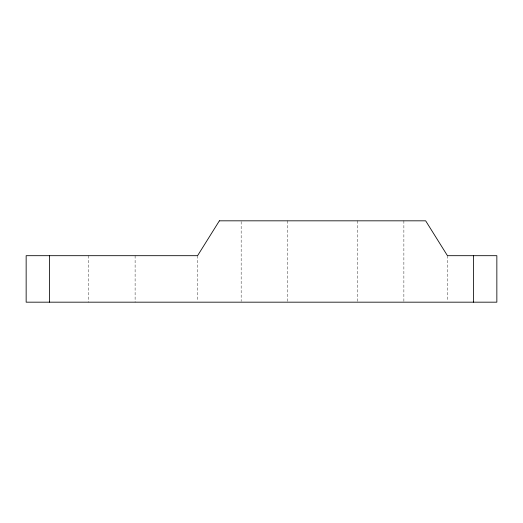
<?xml version="1.0" encoding="UTF-8"?>
<svg xmlns="http://www.w3.org/2000/svg" width="523" height="523" viewBox="0 0 523 523"><rect width="100%" height="100%" fill="white"/><g stroke="black" fill="none" stroke-linecap="round" stroke-linejoin="round"><path stroke-width="0.39" stroke-dasharray="2.62 1.96" d="M447.453 255.688L447.453 301.359M403.874 220.824L403.874 301.366M357.386 220.824L357.386 301.366M287.65 220.824L287.65 301.366M241.162 221.634L241.162 301.366M197.576 255.688L197.576 301.359M135.111 255.688L135.111 302.176M88.622 255.688L88.622 302.176"/><path stroke-width="0.78" d="M473.603 255.688L473.603 302.176M49.397 255.688L49.397 302.176M219.372 220.824L197.576 255.688L26.15 255.688L26.15 302.176L496.85 302.176L496.85 255.688L447.453 255.688L425.663 220.824L219.372 220.824"/></g></svg>
